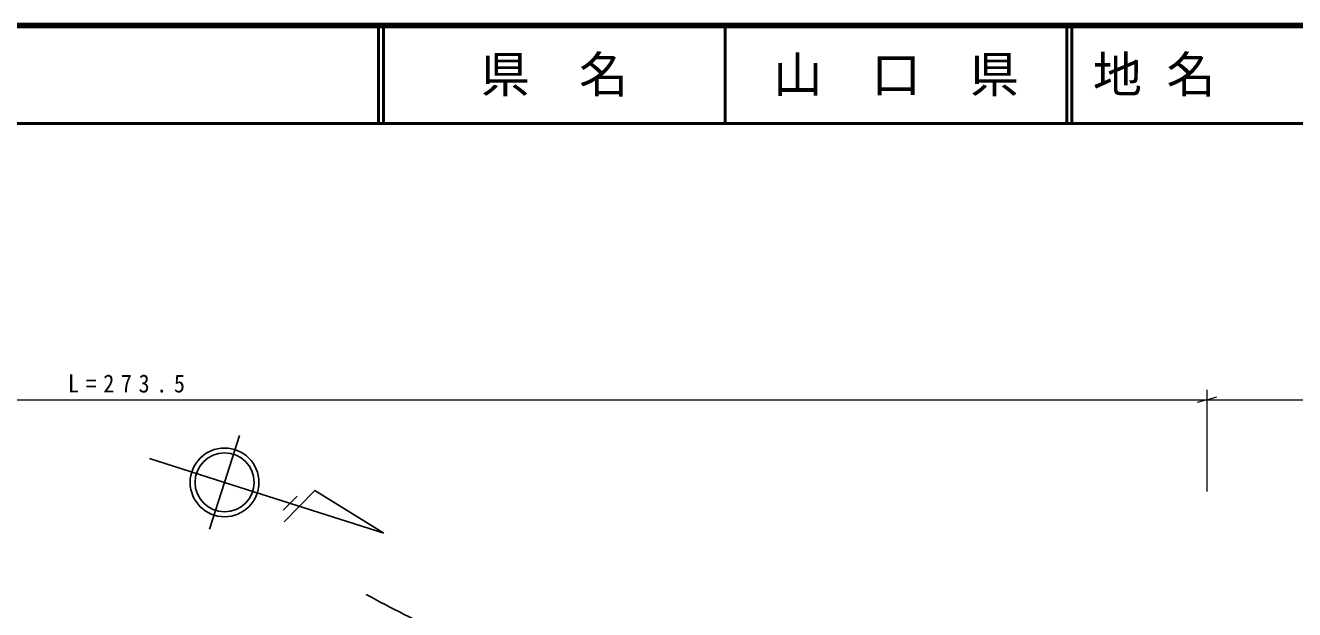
# Model space of a CAD drawing. Units: millimetres, scale not verified. Extents: x 40000 to 680000, y 20000 to 380000.
# Drawn here: x 261829 to 390904, y 320546 to 380000 of the extents above; entities that cross this region are included whole.
import ezdxf
from ezdxf.enums import TextEntityAlignment as Align

# ---------------------------------------------------------------- set-up
doc = ezdxf.new("R2010")
doc.units = ezdxf.units.MM
doc.header["$LTSCALE"] = 1000
for name, color, linetype, lineweight in [('M-BGD', 7, 'Continuous', 25), ('M-BMK-SRVR', 3, 'Continuous', 25), ('M-STR-HTXT', 7, 'Continuous', 13), ('M-TTL', 2, 'Continuous', 140), ('M-TTL-LINE', 7, 'Continuous', 50)]:
    doc.layers.add(name, color=color, linetype=linetype, lineweight=lineweight)
doc.layers.add('M-TTL-TXT', color=7, linetype='Continuous')
doc.styles.add('ＭＳ ゴシック', font='')
doc.styles.get('ＭＳ ゴシック').set_extended_font_data('MS Gothic')

msp = doc.modelspace()

# ---------------------------------------------------------------- linework, layer by layer
at = {"layer": 'M-BGD'}
msp.add_open_spline([(296469, 322093), (299043, 320711), (301617, 319329), (304406, 318299), (305905, 317745), (307467, 317294), (309017, 317248), (311592, 317174), (314138, 318220), (316722, 318766), (319246, 319299), (321807, 319354), (324368, 319408)], degree=3, knots=[0, 0, 0, 0, 1, 1, 1, 2, 2, 2, 3, 3, 3, 4, 4, 4, 4], dxfattribs=at)
at = {"layer": 'M-BMK-SRVR'}
for p, q in [((282084, 333492), (283600, 338257)), ((274460, 335917), (282084, 333492)), ((282084, 333492), (280568, 328727)), ((282084, 333492), (298284, 328339)), ((288057, 330654), (289452, 332087))]:
    msp.add_line(p, q, dxfattribs=at)
msp.add_lwpolyline([(298284, 328339), (291267, 332670), (289708, 331067), (288148, 329464)], dxfattribs=at)
for radius in [3500, 3000]:
    msp.add_circle((282084, 333492), radius, dxfattribs=at)
at = {"layer": 'M-STR-HTXT'}
for p, q in [((381985, 342907), (381985, 332561)), ((381985, 341907), (382985, 342187)), ((117751, 341907), (381985, 341907)), ((381985, 341907), (380985, 341627)), ((381985, 341907), (429078, 341907))]:
    msp.add_line(p, q, dxfattribs=at)
at = {"layer": 'M-TTL'}
msp.add_line((680000, 380000), (40000, 380000), dxfattribs=at)
at = {"layer": 'M-TTL-LINE'}
for p, q in [((297750, 380000), (297750, 370000)), ((298250, 380000), (298250, 370000)), ((333000, 380000), (333000, 370000)), ((367750, 380000), (367750, 370000)), ((368250, 380000), (368250, 370000)), ((40000, 370000), (680000, 370000))]:
    msp.add_line(p, q, dxfattribs=at)

# ---------------------------------------------------------------- texts
at = {"layer": 'M-STR-HTXT', "insert": (266159, 342612), "char_height": 1833, "attachment_point": 7, "style": 'ＭＳ ゴシック'}
msp.add_mtext('\\T1.6;\\W0.9;L=273.5', dxfattribs=at)
at = {"layer": 'M-TTL-TXT', "style": 'ＭＳ ゴシック'}
for s, p in [('県\u3000名', (315625, 375000)), ('山\u3000口\u3000県', (350375, 375000))]:
    msp.add_text(s, height=3666, dxfattribs=at).set_placement(p, align=Align.MIDDLE_CENTER)
msp.add_text('地 名', height=3666, dxfattribs=at).set_placement((370380, 375000), align=Align.MIDDLE_LEFT)

doc.saveas('drawing.dxf')
